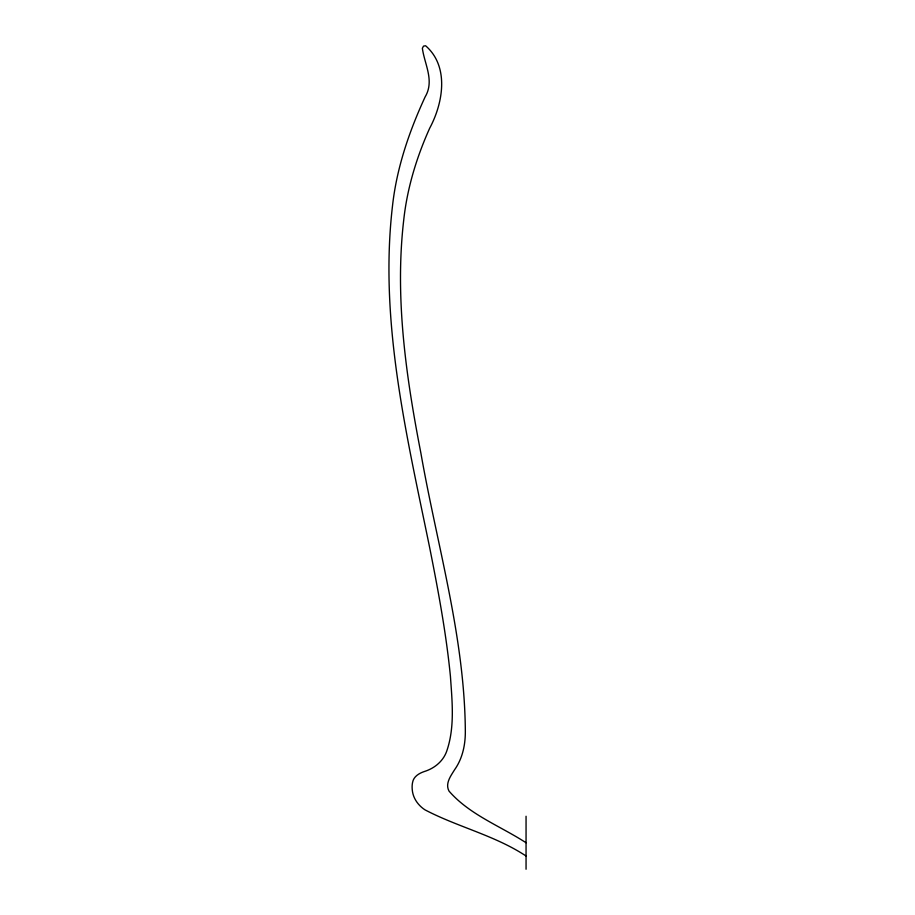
<?xml version="1.0" encoding="UTF-8"?>
<svg xmlns="http://www.w3.org/2000/svg" width="915" height="915" viewBox="0 0 915 915"><rect width="100%" height="100%" fill="white"/><g stroke="black" fill="none" stroke-linecap="round" stroke-linejoin="round"><path stroke-width="1.37" d="M526.056 856.005C494.752 835.372 457.706 827.023 424.915 809.809C418.121 805.36 412.985 798.155 412.276 789.942A27.244 15.727 60 0 1 412.574 782.462C413.546 776.503 419.184 773.232 424.434 771.494C434.316 768.417 442.997 761.417 446.6 751.501C455.029 727.448 452.113 701.313 450.432 676.402C446.154 632.986 438.102 590.049 429.604 547.296C406.695 435.368 379.073 321.234 392.466 206.218C396.618 168.074 409.131 131.6 425.12 96.921C434.728 80.783 424.56 64.393 422.364 48.289L423.508 46.116L425.589 45.75C449.505 66.509 443.135 103.121 429.695 128.191C416.6 157.3 407.175 188.158 403.732 219.966C394.662 297.935 406.031 376.477 420.866 453.005C437.05 545.489 464.717 637.057 465.335 731.52C465.38 744.982 462.475 758.661 454.561 769.789C450.718 776.012 444.965 783.572 449.013 791.086C469.452 814.67 500.265 826.016 526.056 842.749M526.056 816.249L526.056 869.25"/></g></svg>
